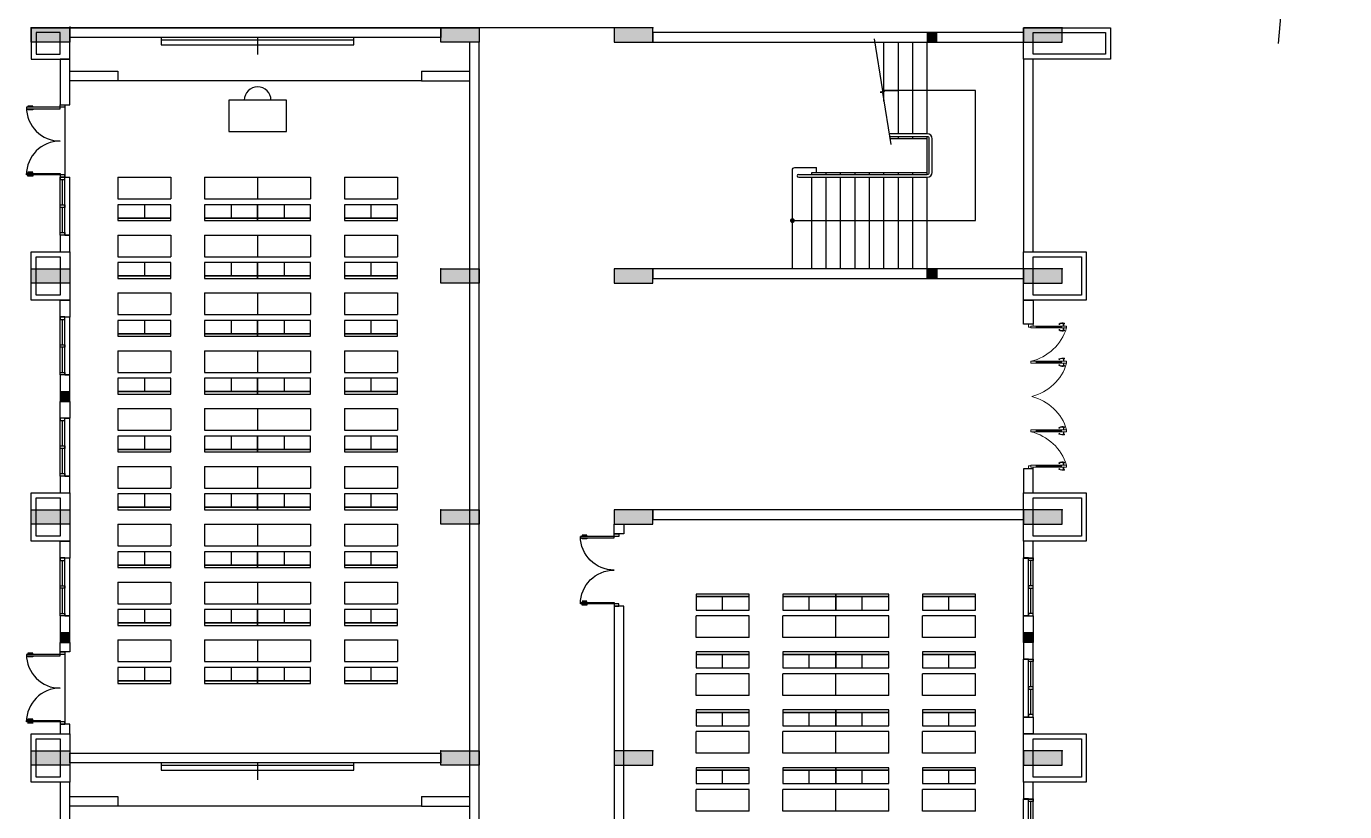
# Model space of a CAD drawing. Header units: millimetres. Extents: x -9574 to 115615, y -25569 to 161230.
# Drawn here: x 79760 to 107123, y 52388 to 68680 of the extents above; entities that cross this region are included whole.
import ezdxf

# ---------------------------------------------------------------- set-up
doc = ezdxf.new("R2010")
doc.units = ezdxf.units.MM
for name, color, linetype in [('cot TT T1$0$COT1', 7, 'Continuous'), ('cot TT T1$0$COTPHU7', 7, 'Continuous'), ('TT T1$0$03', 4, 'Continuous'), ('TT T1$0$COTPHU7', 7, 'Continuous'), ('TT T1$0$CUA3', 3, 'Continuous'), ('TT T1$0$HATCH', 8, 'Continuous'), ('TT T1$0$NETCAT8', 8, 'Continuous'), ('TT T1$0$TBI241', 241, 'Continuous'), ('TT T1$0$TUONG6', 6, 'Continuous')]:
    doc.layers.add(name, color=color, linetype=linetype)
doc.layers.add('TT T1$0$N-CUA', color=4, linetype='Continuous', lineweight=18)
doc.styles.add('TT T1$0$VSIMPLEX.SHX', font='VSIMPLEX.SHX', dxfattribs={"width": 0.8})
doc.dimstyles.new('TT T1$0$100', dxfattribs={"dimscale": 0, "dimtxt": 600, "dimasz": 120, "dimexe": 150, "dimexo": 300, "dimgap": 100, "dimtad": 1, "dimdec": 0, "dimzin": 0, "dimdsep": 46, "dimtxsty": 'TT T1$0$VSIMPLEX.SHX', "dimblk1": 'TT T1$0$_OBLIQUE', "dimblk2": 'TT T1$0$_OBLIQUE', "dimsah": 1, "dimcen": 0, "dimdle": 100, "dimclrd": 2, "dimclre": 2, "dimclrt": 4, "dimadec": 0, "dimazin": 0, "dimtfac": 1, "dimtdec": 0, "dimtix": 1, "dimtmove": 2, "dimatfit": 3, "dimfxl": 0, "dimtolj": 1, "dimtzin": 0, "dimlwd": -1, "dimlwe": -1, "dimarcsym": 0})

# ---------------------------------------------------------------- blocks, each defined once
blk = doc.blocks.new('TT T1$0$Cotvuong')
blk.add_hatch(color=256).paths.add_polyline_path([(50, 50), (-50, 50), (-50, -50), (50, -50)])
blk.add_lwpolyline([(-50, -50), (50, -50), (50, 50), (-50, 50)], close=True)
blk.add_point((0, 0))
blk = doc.blocks.new('TT T1$0$_OBLIQUE')
at = {"color": 0, "linetype": 'ByBlock'}
blk.add_line((-0.5, -0.5), (0.5, 0.5), dxfattribs=at)
blk = doc.blocks.new('TT T1$0$A$C75A46D49')
at = {"layer": 'TT T1$0$N-CUA'}
for p, q in [((-4255, 411), (-4303, 411)), ((-4255, 401), (-4303, 401)), ((-4255, 344), (-4255, -148)), ((-4215, 411), (-4166, 411)), ((-4215, 401), (-4166, 401)), ((-4214, 344), (-4214, -148)), ((-3524, 412), (-3572, 412)), ((-3524, 402), (-3572, 402)), ((-3524, 345), (-3524, -148)), ((-3483, 412), (-3435, 412)), ((-3483, 402), (-3435, 402)), ((-3483, 345), (-3483, -148)), ((-2102, 412), (-2150, 412)), ((-2102, 402), (-2150, 402)), ((-2102, 345), (-2102, -148)), ((-2061, 412), (-2013, 412)), ((-2061, 402), (-2013, 402)), ((-2061, 345), (-2061, -148)), ((-1368, 411), (-1417, 411)), ((-1368, 401), (-1417, 401)), ((-1368, 344), (-1368, -148)), ((-1328, 411), (-1280, 411)), ((-1328, 401), (-1280, 401)), ((-1328, 344), (-1328, -148))]:
    blk.add_line(p, q, dxfattribs=at)
at = {"layer": 'TT T1$0$N-CUA', "color": 8}
for p, q in [((-4243, 344), (-4243, -148)), ((-4227, 344), (-4227, -148)), ((-3512, 345), (-3512, -148)), ((-3495, 345), (-3495, -148)), ((-2090, 345), (-2090, -148)), ((-2073, 345), (-2073, -148)), ((-1356, 344), (-1356, -148)), ((-1340, 344), (-1340, -148))]:
    blk.add_line(p, q, dxfattribs=at)
at = {"layer": 'TT T1$0$N-CUA'}
for points in [[(-4302, 329, -0.468874), (-4288, 324, -0.765143), (-4303, 312, -0.211764), (-4316, 425), (-4303, 425), (-4303, 388, 0.208252)], [(-4181, 324, -0.468874), (-4167, 329, 0.208252), (-4166, 388), (-4166, 425), (-4153, 425, -0.211764), (-4166, 312, -0.765143)], [(-3571, 330, -0.468874), (-3557, 325, -0.765143), (-3572, 313, -0.211764), (-3585, 426), (-3572, 426), (-3572, 389, 0.208252)], [(-3450, 325, -0.468874), (-3435, 330, 0.208252), (-3435, 389), (-3435, 426), (-3422, 426, -0.211764), (-3435, 313, -0.765143)], [(-2135, 325, 0.468874), (-2150, 330, -0.208252), (-2150, 389), (-2150, 426), (-2163, 426, 0.211764), (-2150, 313, 0.765143)], [(-2014, 330, 0.468874), (-2028, 325, 0.765143), (-2013, 313, 0.211764), (-2000, 426), (-2013, 426), (-2013, 389, -0.208252)], [(-1402, 324, 0.468874), (-1416, 329, -0.208252), (-1417, 388), (-1417, 425), (-1430, 425, 0.211764), (-1417, 312, 0.765143)], [(-1280, 329, 0.468874), (-1295, 324, 0.765143), (-1280, 312, 0.211764), (-1267, 425), (-1280, 425), (-1280, 388, -0.208252)]]:
    blk.add_lwpolyline(points, format="xyb", close=True, dxfattribs=at)
for points in [[(-4243, 360), (-4243, 344), (-4255, 344), (-4255, 468), (-4214, 468), (-4214, 344), (-4227, 344), (-4227, 360)], [(-3512, 361), (-3512, 345), (-3524, 345), (-3524, 469), (-3483, 469), (-3483, 345), (-3495, 345), (-3495, 361)], [(-2073, 361), (-2073, 345), (-2061, 345), (-2061, 469), (-2102, 469), (-2102, 345), (-2090, 345), (-2090, 361)], [(-1340, 360), (-1340, 344), (-1328, 344), (-1328, 468), (-1368, 468), (-1368, 344), (-1356, 344), (-1356, 360)], [(-4230, -272), (-4230, -322), (-4292, -322), (-4292, -222), (-4255, -222), (-4255, -272)], [(-4255, -148), (-4243, -148), (-4243, -164), (-4227, -164), (-4227, -148), (-4214, -148), (-4214, -272), (-4255, -272)], [(-3524, -148), (-3512, -148), (-3512, -164), (-3495, -164), (-3495, -148), (-3483, -148), (-3483, -272), (-3524, -272)], [(-2061, -148), (-2073, -148), (-2073, -164), (-2090, -164), (-2090, -148), (-2102, -148), (-2102, -272), (-2061, -272)], [(-1328, -148), (-1340, -148), (-1340, -164), (-1356, -164), (-1356, -148), (-1368, -148), (-1368, -272), (-1328, -272)], [(-1352, -272), (-1352, -322), (-1291, -322), (-1291, -222), (-1328, -222), (-1328, -272)]]:
    blk.add_lwpolyline(points, close=True, dxfattribs=at)
at = {"layer": 'TT T1$0$N-CUA', "color": 8}
for centre, radius, start, end in [((-4521, -510), 1025, 13.3849, 72.6193), ((-3765, -491), 1001, 13.7039, 73.6477), ((-1820, -491), 1001, 106.3523, 166.2961), ((-1062, -512), 1027, 107.3331, 166.4857)]:
    blk.add_arc(centre, radius, start, end, dxfattribs=at)
blk = doc.blocks.new('TT T1$0$BAN-2')
at = {"layer": 'TT T1$0$TBI241'}
for p, q in [((550, 571), (550, 848)), ((1100, 450), (0, 450)), ((0, 0), (0, 450)), ((1100, 0), (1100, 450)), ((1100, 0), (0, 0))]:
    blk.add_line(p, q, dxfattribs=at)
for points in [[(1100, 900), (0, 900), (0, 848), (1100, 848)], [(1100, 848), (0, 848), (0, 571), (1100, 571)]]:
    blk.add_lwpolyline(points, close=True, dxfattribs=at)
blk = doc.blocks.new('TT T1$0$CUA 1200')
at = {"layer": 'TT T1$0$CUA3'}
for p, q in [((230027, 244954), (228827, 244954)), ((230027, 244854), (230027, 244954)), ((230027, 244854), (228827, 244854)), ((230027, 244754), (228827, 244754)), ((229402, 244804), (228877, 244804)), ((229977, 244804), (229452, 244804))]:
    blk.add_line(p, q, dxfattribs=at)
blk.add_lwpolyline([(228827, 244854), (228827, 244954)], dxfattribs=at)
for points in [[(228827, 244754), (228877, 244754), (228877, 244854), (228827, 244854)], [(229452, 244754), (229402, 244754), (229402, 244854), (229452, 244854)], [(230027, 244754), (229977, 244754), (229977, 244854), (230027, 244854)]]:
    blk.add_lwpolyline(points, close=True, dxfattribs=at)
blk = doc.blocks.new('TT T1$0$2CANH-03')
at = {"color": 7, "linetype": 'Continuous'}
for p, q in [((-2.4, 93.1), (0, 93.1)), ((-2.4, 91.8), (0, 91.8)), ((4, 93.1), (6.4, 93.1)), ((4, 91.8), (6.4, 91.8)), ((196, 93.1), (193.6, 93.1)), ((196, 91.8), (193.6, 91.8)), ((202.4, 93.1), (200, 93.1)), ((202.4, 91.8), (200, 91.8))]:
    blk.add_line(p, q, dxfattribs=at)
at = {"color": 4, "linetype": 'Continuous'}
for points in [[(-3.7, 95.3), (-2.4, 95.3), (-2.4, 81.3), (-3.7, 81.3)], [(0, 0), (0, 100), (4, 100), (4, 0)], [(7.7, 95.3), (6.4, 95.3), (6.4, 81.3), (7.7, 81.3)], [(192.3, 95.3), (193.6, 95.3), (193.6, 81.3), (192.3, 81.3)], [(200, 0), (200, 100), (196, 100), (196, 0)], [(203.7, 95.3), (202.4, 95.3), (202.4, 81.3), (203.7, 81.3)]]:
    blk.add_lwpolyline(points, close=True, dxfattribs=at)
at = {"linetype": 'Continuous'}
for centre, start, end in [((0, 0), 0, 90), ((200, 0), 90, 180)]:
    blk.add_arc(centre, 100, start, end, dxfattribs=at)
blk = doc.blocks.new('TT T1$0$CUA 1500')
at = {"layer": 'TT T1$0$CUA3'}
for points in [[(243727, 243926), (243677, 243926), (243677, 244026), (243727, 244026)], [(245127, 243926), (245177, 243926), (245177, 244026), (245127, 244026)]]:
    blk.add_lwpolyline(points, close=True, dxfattribs=at)
at = {"layer": 'TT T1$0$CUA3', "xscale": 7, "yscale": 7, "zscale": 0.5, "rotation": 180}
blk.add_blockref('TT T1$0$2CANH-03', (245127, 243926), dxfattribs=at)
blk = doc.blocks.new('cot TT T1$0$COT 33X800')
at = {"layer": 'cot TT T1$0$COT1'}
blk.add_hatch(color=256, dxfattribs=at).paths.add_polyline_path([(152348, -78357), (152648, -78357), (152648, -79157), (152348, -79157)])
blk.add_lwpolyline([(152348, -78357), (152648, -78357), (152648, -79157), (152348, -79157)], close=True, dxfattribs=at)
at = {"layer": 'cot TT T1$0$COT1', "ltscale": 2}
blk.add_point((152348, -79157), dxfattribs=at)
blk = doc.blocks.new('cot TT T1$0$Cotvuong')
blk.add_hatch(color=256).paths.add_polyline_path([(50, 50), (-50, 50), (-50, -50), (50, -50)])
blk.add_lwpolyline([(-50, -50), (50, -50), (50, 50), (-50, 50)], close=True)
blk.add_point((0, 0))
blk = doc.blocks.new('cot TT T1')
at = {"ltscale": 2}
blk.add_line((91960, 68650), (80660, 68650), dxfattribs=at)
at = {"layer": 'cot TT T1$0$COT1', "rotation": 270}
for p in [(159017, 220998), (167517, 220998), (159017, 215998), (167517, 215998), (159017, 210998), (167517, 210998), (159017, 205998), (167517, 205998)]:
    blk.add_blockref('cot TT T1$0$COT 33X800', p, dxfattribs=at)
at = {"layer": 'cot TT T1$0$COT1', "xscale": -1, "rotation": 90}
for p in [(13603, 220998), (22103, 220998), (13603, 215998), (22103, 215998), (13603, 210998), (22103, 210998), (13603, 205998), (22103, 205998)]:
    blk.add_blockref('cot TT T1$0$COT 33X800', p, dxfattribs=at)
at = {"layer": 'cot TT T1$0$COTPHU7', "ltscale": 2, "yscale": 2}
for p, xscale, rotation in [((98560, 68450), 2, 90), ((98560, 63550), -2, 90), ((80560, 61000), 2, 270), ((80560, 56000), 2, 270), ((100560, 56000), -2, 90)]:
    blk.add_blockref('cot TT T1$0$Cotvuong', p, dxfattribs=dict(at, xscale=xscale, rotation=rotation))
blk = doc.blocks.new('TT T1')
at = {"layer": 'TT T1$0$03'}
for p, q in [((97560.5, 67127.8), (97560.5, 68350)), ((97860.5, 66450), (97860.5, 68350)), ((98160.5, 66450), (98160.5, 68350)), ((98460.5, 66450), (98460.5, 68350)), ((80560, 67050), (80560, 65550)), ((98460.5, 66450), (97666.2, 66450)), ((98460.5, 66390), (97675.6, 66390)), ((97860.5, 66350), (97860.5, 66390)), ((98160.5, 66350), (98160.5, 66390)), ((98500.5, 65650), (98500.5, 66350)), ((98560.5, 65650), (98560.5, 66350)), ((95790.5, 65610), (98460.5, 65610)), ((95790.5, 65550), (98460.5, 65550)), ((96060.5, 65610), (96060.5, 65650)), ((96060.5, 65610), (96060.5, 65650)), ((96060.5, 63650), (96060.5, 65550)), ((96060.5, 63650), (96060.5, 65550)), ((96360.5, 65610), (96360.5, 65650)), ((96360.5, 63650), (96360.5, 65550)), ((96660.5, 65610), (96660.5, 65650)), ((96660.5, 63650), (96660.5, 65550)), ((96960.5, 65610), (96960.5, 65650)), ((96960.5, 63650), (96960.5, 65550)), ((97260.5, 65610), (97260.5, 65650)), ((97260.5, 63650), (97260.5, 65550)), ((97560.5, 65610), (97560.5, 65650)), ((97560.5, 63650), (97560.5, 65550)), ((97860.5, 65610), (97860.5, 65650)), ((97860.5, 63650), (97860.5, 65550)), ((98160.5, 65610), (98160.5, 65650)), ((98160.5, 63650), (98160.5, 65550)), ((98460.5, 65610), (98460.5, 65650)), ((98460.5, 63650), (98460.5, 65550)), ((80560, 55700), (80560, 54200))]:
    blk.add_line(p, q, dxfattribs=at)
for points in [[(96060.5, 65650), (98460.5, 65650), (98460.5, 66350), (97681.8, 66350)], [(98460.5, 66450), (97681.8, 66450)], [(98460.5, 65750), (98460.5, 66390)], [(96160.5, 65650), (96160.5, 65750)]]:
    blk.add_lwpolyline(points, dxfattribs=at)
blk.add_lwpolyline([(95660.5, 63650), (95660.5, 65700, -0.4142136), (95710.5, 65750), (96160.5, 65750)], format="xyb", dxfattribs=at)
for centre, radius, start, end in [((98460.5, 66350), 100, 0, 90), ((98460.5, 66350), 40, 0, 90), ((95790.5, 65580), 30, 90, 270), ((98460.5, 65650), 100, 270, 0), ((98460.5, 65650), 40, 270, 0)]:
    blk.add_arc(centre, radius, start, end, dxfattribs=at)
at = {"layer": 'TT T1$0$CUA3', "ltscale": 2}
blk.add_line((80660, 68679.8), (80660, 68649.8), dxfattribs=at)
at = {"layer": 'TT T1$0$HATCH', "ltscale": 2}
for points in [[(97358.5, 68423.7), (97527.2, 67341.5), (97579.2, 67332.8), (97480.4, 67317.3), (97532.3, 67308.6), (97701.1, 66226.4)], [(95660.5, 64650), (99460.5, 64650), (99460.5, 67350), (97525.9, 67350)]]:
    blk.add_lwpolyline(points, dxfattribs=at)
at = {"layer": 'TT T1$0$NETCAT8'}
blk.add_lwpolyline([(105749, 68323.4), (106427, 76073.4), (106835.7, 76073.4), (106035.7, 76273.4), (106444.5, 76273.4), (107122.5, 84023.4)], dxfattribs=at)
at = {"layer": 'TT T1$0$NETCAT8', "const_width": 50}
blk.add_lwpolyline([(95685.5, 64650, -1), (95635.5, 64650, -1)], format="xyb", close=True, dxfattribs=at)
at = {"layer": 'TT T1$0$TBI241'}
for p, q in [((84560.4, 68449.7), (84560.4, 68099.7)), ((82560.4, 68399.7), (86560.4, 68399.7)), ((80660, 67749.7), (81659.1, 67749.7)), ((81659.1, 67749.7), (81659.1, 67549.7)), ((87960.6, 67749.7), (87960.6, 67549.7)), ((87960.9, 67749.7), (88960, 67749.7)), ((87960.6, 67549.7), (80659.9, 67549.7)), ((87960.6, 67549.7), (88959.6, 67549.7)), ((84560.4, 53399.7), (84560.4, 53049.7)), ((82560.4, 53349.7), (86560.4, 53349.7)), ((80660, 52699.7), (81659.1, 52699.7)), ((81659.1, 52699.7), (81659.1, 52499.7)), ((87960.6, 52699.7), (87960.6, 52499.7)), ((87960.9, 52699.7), (88960, 52699.7)), ((87960.6, 52499.7), (80659.9, 52499.7)), ((87960.6, 52499.7), (88959.6, 52499.7))]:
    blk.add_line(p, q, dxfattribs=at)
for points in [[(82560.4, 68449.7), (82560.4, 68299.7), (86560.4, 68299.7), (86560.4, 68449.7)], [(82560.4, 53399.7), (82560.4, 53249.7), (86560.4, 53249.7), (86560.4, 53399.7)]]:
    blk.add_lwpolyline(points, dxfattribs=at)
blk.add_lwpolyline([(83960.4, 66499.7), (85160.4, 66499.7), (85160.4, 67149.7), (83960.4, 67149.7)], close=True, dxfattribs=at)
blk.add_arc((84560.4, 67149.7), 276.6, 0, 180, dxfattribs=at)
at = {"layer": 'TT T1$0$TUONG6'}
for points in [[(79860, 68650), (79860, 68000), (80660, 68000), (80660, 68650)], [(79960, 68550), (79960, 68100), (80460, 68100), (80460, 68550)], [(88360, 68650), (88360, 68450), (80660, 68450), (80660, 68650)], [(100460, 68350), (100460, 68549.9), (92760, 68549.9), (92760, 68350)], [(100459.9, 67999.9), (100459.9, 68650), (102259.9, 68650), (102259.9, 67999.9)], [(100659.9, 68099.9), (100659.9, 68550), (102159.9, 68550), (102159.9, 68099.9)], [(88960, 23650), (89160, 23650), (89160, 68350), (88960, 68350)], [(80660, 67050), (80660, 68000), (80460, 68000), (80460, 67050)], [(100459.9, 67999.9), (100459.9, 64000), (100660, 64000), (100660, 67999.9)], [(80660, 64000), (80660, 64350), (80460, 64350), (80460, 64000)], [(79860, 63000), (79860, 64000), (80660, 64000), (80660, 63000)], [(79960, 63100), (79960, 63900), (80460, 63900), (80460, 63100)], [(100460, 63000), (100460, 64000), (101760, 64000), (101760, 63000)], [(100660, 63100), (100660, 63900), (101660, 63900), (101660, 63100)], [(100460, 63450.1), (100460, 63650), (92760, 63650), (92760, 63450.1)], [(80660, 63000), (80660, 62650), (80460, 62650), (80460, 63000)], [(100459.9, 62500), (100459.9, 62999.9), (100659.9, 62999.9), (100659.9, 62500)], [(80460, 61450), (80460, 61100), (80660, 61100), (80660, 61450)], [(80460, 60550), (80460, 60900), (80660, 60900), (80660, 60550)], [(100459.9, 59500), (100459.9, 59000.1), (100659.9, 59000.1), (100659.9, 59500)], [(80660, 59000), (80660, 59350), (80460, 59350), (80460, 59000)], [(79860, 58000), (79860, 59000), (80660, 59000), (80660, 58000)], [(79960, 58100), (79960, 58900), (80460, 58900), (80460, 58100)], [(100460, 58000), (100460, 59000), (101760, 59000), (101760, 58000)], [(100660, 58100), (100660, 58900), (101660, 58900), (101660, 58100)], [(100460, 58450.1), (100460, 58650), (92760, 58650), (92760, 58450.1)], [(92160, 58350), (92160, 58150), (91960, 58150), (91960, 58350)], [(80660, 58000), (80660, 57650), (80460, 57650), (80460, 58000)], [(100460, 58000), (100460, 57650), (100660, 57650), (100660, 58000)], [(91960, 46200), (92160, 46200), (92160, 56650), (91960, 56650)], [(80460, 56450), (80460, 56100), (80660, 56100), (80660, 56450)], [(100660, 56450), (100660, 56100), (100460, 56100), (100460, 56450)], [(80460, 55700), (80460, 55900), (80660, 55900), (80660, 55700)], [(100660, 55550), (100660, 55900), (100460, 55900), (100460, 55550)], [(80660, 54000), (80660, 54200), (80460, 54200), (80460, 54000)], [(100460, 54000), (100460, 54350), (100660, 54350), (100660, 54000)], [(79860, 53000), (79860, 54000), (80660, 54000), (80660, 53000)], [(100460, 53000), (100460, 54000), (101760, 54000), (101760, 53000)], [(79960, 53100), (79960, 53900), (80460, 53900), (80460, 53100)], [(100660, 53100), (100660, 53900), (101660, 53900), (101660, 53100)], [(88360, 53600), (88360, 53400), (80660, 53400), (80660, 53600)], [(80660, 52050), (80660, 53000), (80460, 53000), (80460, 52050)], [(100460, 53000), (100460, 52650), (100660, 52650), (100660, 53000)]]:
    blk.add_lwpolyline(points, close=True, dxfattribs=at)
at = {"layer": 'TT T1$0$03', "rotation": 270}
for name, p in [('TT T1$0$CUA 1500', (-163465.8, 310727.4)), ('TT T1$0$CUA 1200', (-164293.6, 294377.4)), ('TT T1$0$CUA 1200', (-164293.6, 291477.4)), ('TT T1$0$CUA 1200', (-164293.6, 289377.4)), ('TT T1$0$CUA 1200', (-164293.6, 286477.4)), ('TT T1$0$CUA 1500', (-163465.8, 299377.4))]:
    blk.add_blockref(name, p, dxfattribs=at)
at = {"layer": 'TT T1$0$03', "xscale": -1}
for name, p, rotation in [('TT T1$0$CUA 1500', (-151965.8, -187027.4), 270), ('TT T1$0$CUA 1200', (345413.6, 286477.4), 90), ('TT T1$0$CUA 1200', (345413.6, 284377.4), 90), ('TT T1$0$CUA 1200', (345413.6, 281477.4), 90)]:
    blk.add_blockref(name, p, dxfattribs=dict(at, rotation=rotation))
at = {"layer": 'TT T1$0$COTPHU7', "ltscale": 2, "yscale": 2}
for p, xscale, rotation in [((98559.8, 68449.9), 2, 90), ((98559.8, 63550), -2, 90), ((80560, 61000), 2, 270), ((80560, 56000), 2, 270), ((100560, 56000), -2, 90)]:
    blk.add_blockref('TT T1$0$Cotvuong', p, dxfattribs=dict(at, xscale=xscale, rotation=rotation))
at = {"layer": 'TT T1$0$CUA3', "rotation": 270}
blk.add_blockref('TT T1$0$A$C75A46D49', (100882.3, 58208.4), dxfattribs=at)
at = {"layer": 'TT T1$0$TBI241', "rotation": 180}
for p in [(82760.4, 65549.7), (84560.4, 65549.7), (85660.4, 65549.7), (87460.4, 65549.7), (82760.4, 64349.7), (84560.4, 64349.7), (85660.4, 64349.7), (87460.4, 64349.7), (82760.4, 63149.7), (84560.4, 63149.7), (85660.4, 63149.7), (87460.4, 63149.7), (82760.4, 61949.7), (84560.4, 61949.7), (85660.4, 61949.7), (87460.4, 61949.7), (82760.4, 60749.7), (84560.4, 60749.7), (85660.4, 60749.7), (87460.4, 60749.7), (82760.4, 59549.7), (84560.4, 59549.7), (85660.4, 59549.7), (87460.4, 59549.7), (82760.4, 58349.7), (84560.4, 58349.7), (85660.4, 58349.7), (87460.4, 58349.7), (82760.4, 57149.7), (84560.4, 57149.7), (85660.4, 57149.7), (87460.4, 57149.7), (82760.4, 55949.7), (84560.4, 55949.7), (85660.4, 55949.7), (87460.4, 55949.7)]:
    blk.add_blockref('TT T1$0$BAN-2', p, dxfattribs=at)
at = {"layer": 'TT T1$0$TBI241'}
for p in [(93660, 56000), (95460, 56000), (96560, 56000), (98360, 56000), (93660, 54800), (95460, 54800), (96560, 54800), (98360, 54800), (93660, 53600), (95460, 53600), (96560, 53600), (98360, 53600), (93660, 52400), (95460, 52400), (96560, 52400), (98360, 52400)]:
    blk.add_blockref('TT T1$0$BAN-2', p, dxfattribs=at)
at = {"layer": 'TT T1$0$HATCH', "ltscale": 2}
blk.add_leader([(97560.5, 67350), (97860.5, 67350)], dimstyle='TT T1$0$100', override={"dimscale": 1, "dimtad": 0}, dxfattribs=at)

msp = doc.modelspace()

# ---------------------------------------------------------------- block references
for name in ['TT T1', 'cot TT T1']:
    msp.add_blockref(name, (0, 0))

doc.saveas('drawing.dxf')
